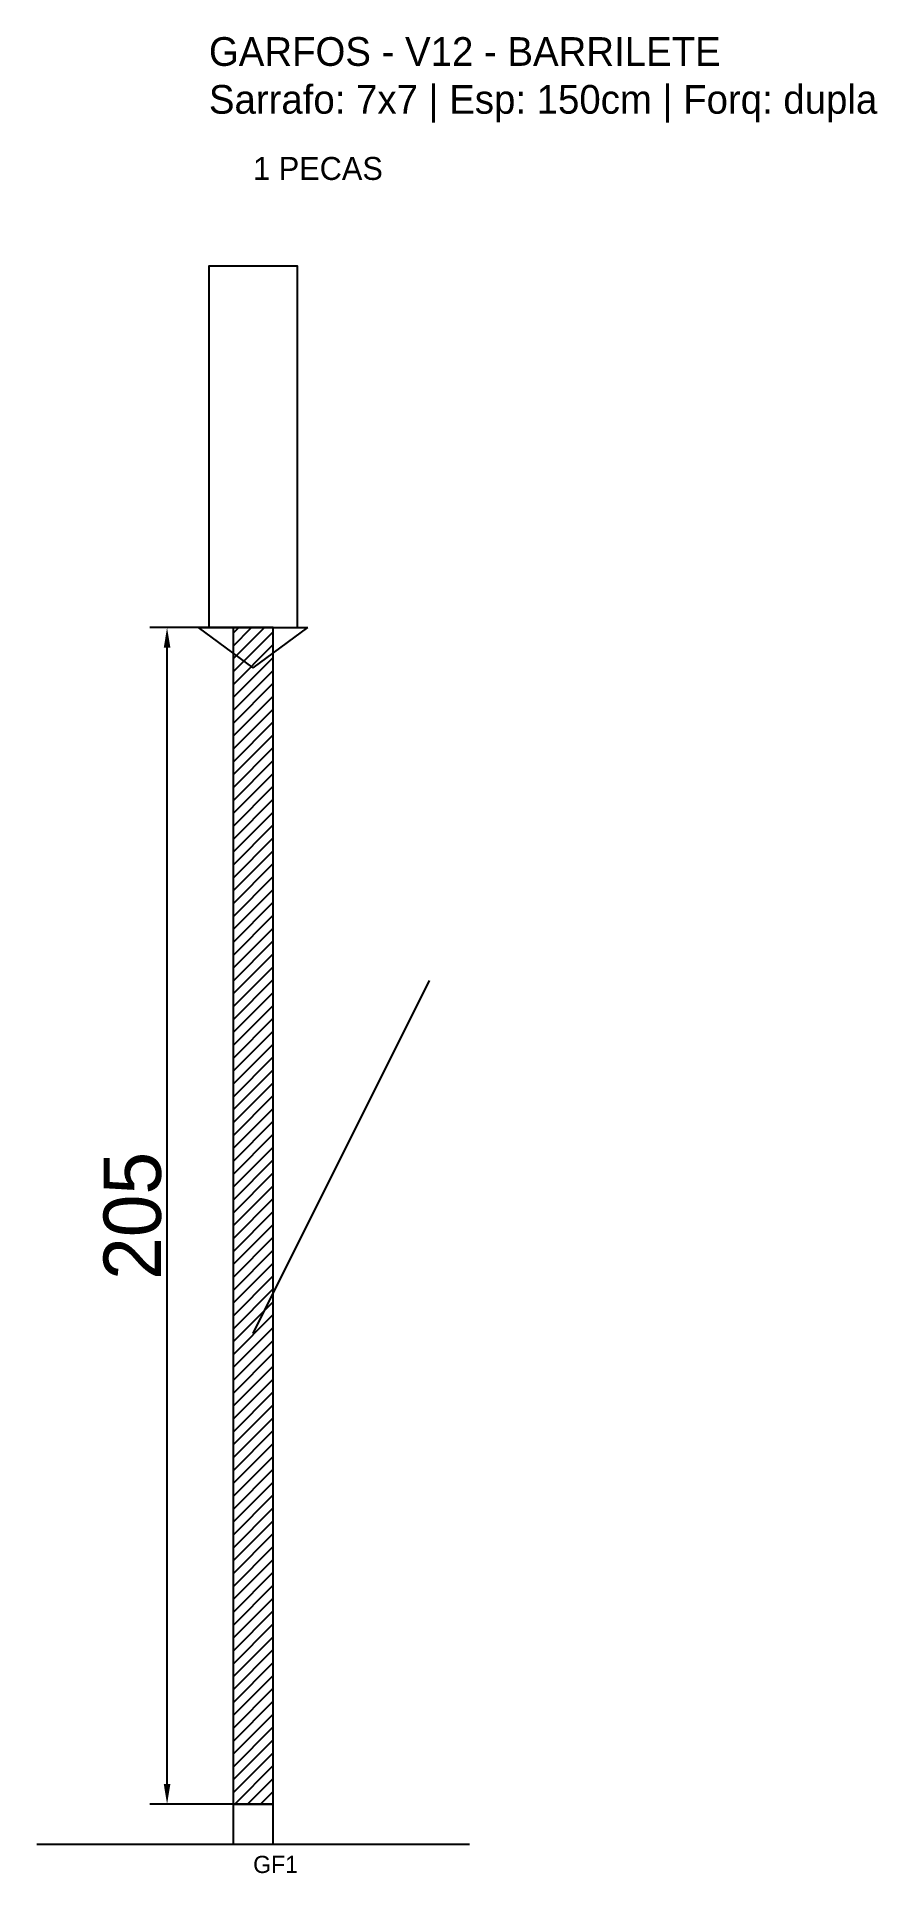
# Model space of a CAD drawing. Header units: metres. Extents: x -30 to 116, y -12 to 308.
import ezdxf

# ---------------------------------------------------------------- set-up
doc = ezdxf.new("R2010")
doc.units = ezdxf.units.M
for name, color, linetype in [('BARRA_ANCORAGEM', 1, 'Continuous'), ('COTA', 241, 'Continuous'), ('GARFOS OK', 3, 'Continuous'), ('NOME DA VIGA', 6, 'Continuous'), ('SARR_7x7', 40, 'Continuous'), ('VIGAS', 3, 'Continuous')]:
    doc.layers.add(name, color=color, linetype=linetype)
doc.dimstyles.new('EZ DXF', dxfattribs={"dimtxt": 10, "dimasz": 3.5, "dimexe": 3, "dimexo": 1.5, "dimgap": 1, "dimtad": 1, "dimdec": 1, "dimdsep": 46, "dimcen": 2.5, "dimazin": 3, "dimtfac": 1, "dimtmove": 0, "dimatfit": 3})

msp = doc.modelspace()

# ---------------------------------------------------------------- hatches: boundary and pattern name
at = {"layer": 'COTA'}
h = msp.add_hatch(dxfattribs=at)
h.set_pattern_fill('ANSI31', scale=0.5)
h.paths.add_polyline_path([(4.21, 0), (11.21, 0), (11.21, 205), (4.21, 205)])

# ---------------------------------------------------------------- linework, layer by layer
at = {"layer": 'BARRA_ANCORAGEM'}
msp.add_line((7.71, 82), (38.46, 143.5), dxfattribs=at)
at = {"layer": 'GARFOS OK'}
for p, q in [((7.71, 198), (-1.79, 205)), ((-1.79, 205), (17.21, 205)), ((7.71, 198), (17.21, 205))]:
    msp.add_line(p, q, dxfattribs=at)
at = {"layer": 'GARFOS OK', "linetype": 'CONTINUOUS'}
msp.add_line((-30, -7), (45.42, -7), dxfattribs=at)
at = {"layer": 'GARFOS OK'}
msp.add_lwpolyline([(4.21, 0), (11.21, 0), (11.21, 205), (4.21, 205), (4.21, 0)], dxfattribs=at)
at = {"layer": 'SARR_7x7'}
msp.add_lwpolyline([(4.21, -7), (11.21, -7), (11.21, 0), (4.21, 0), (4.21, -7)], dxfattribs=at)
at = {"layer": 'VIGAS'}
msp.add_lwpolyline([(0, 205), (15.42, 205), (15.42, 268), (0, 268), (0, 205)], dxfattribs=at)

# ---------------------------------------------------------------- texts
at = {"layer": 'NOME DA VIGA'}
for s, height, p in [('1 PECAS', 4, (7.71, 283)), ('GF1', 3, (7.71, -12))]:
    msp.add_text(s, height=height, dxfattribs=at).set_placement(p)
at = {"layer": 'NOME DA VIGA', "insert": (0, 293), "char_height": 5, "attachment_point": 7}
msp.add_mtext('GARFOS - V12 - BARRILETE\\PSarrafo: 7x7 | Esp: 150cm | Forq: dupla', dxfattribs=at)

# ---------------------------------------------------------------- dimensions: what is measured, and where the dimension line sits
at = {"layer": 'COTA'}
msp.add_linear_dim(base=(-7.29, 0), p1=(7.71, 0), p2=(7.71, 205), angle=90, dimstyle='EZ DXF', dxfattribs=at).render()

doc.saveas('drawing.dxf')
